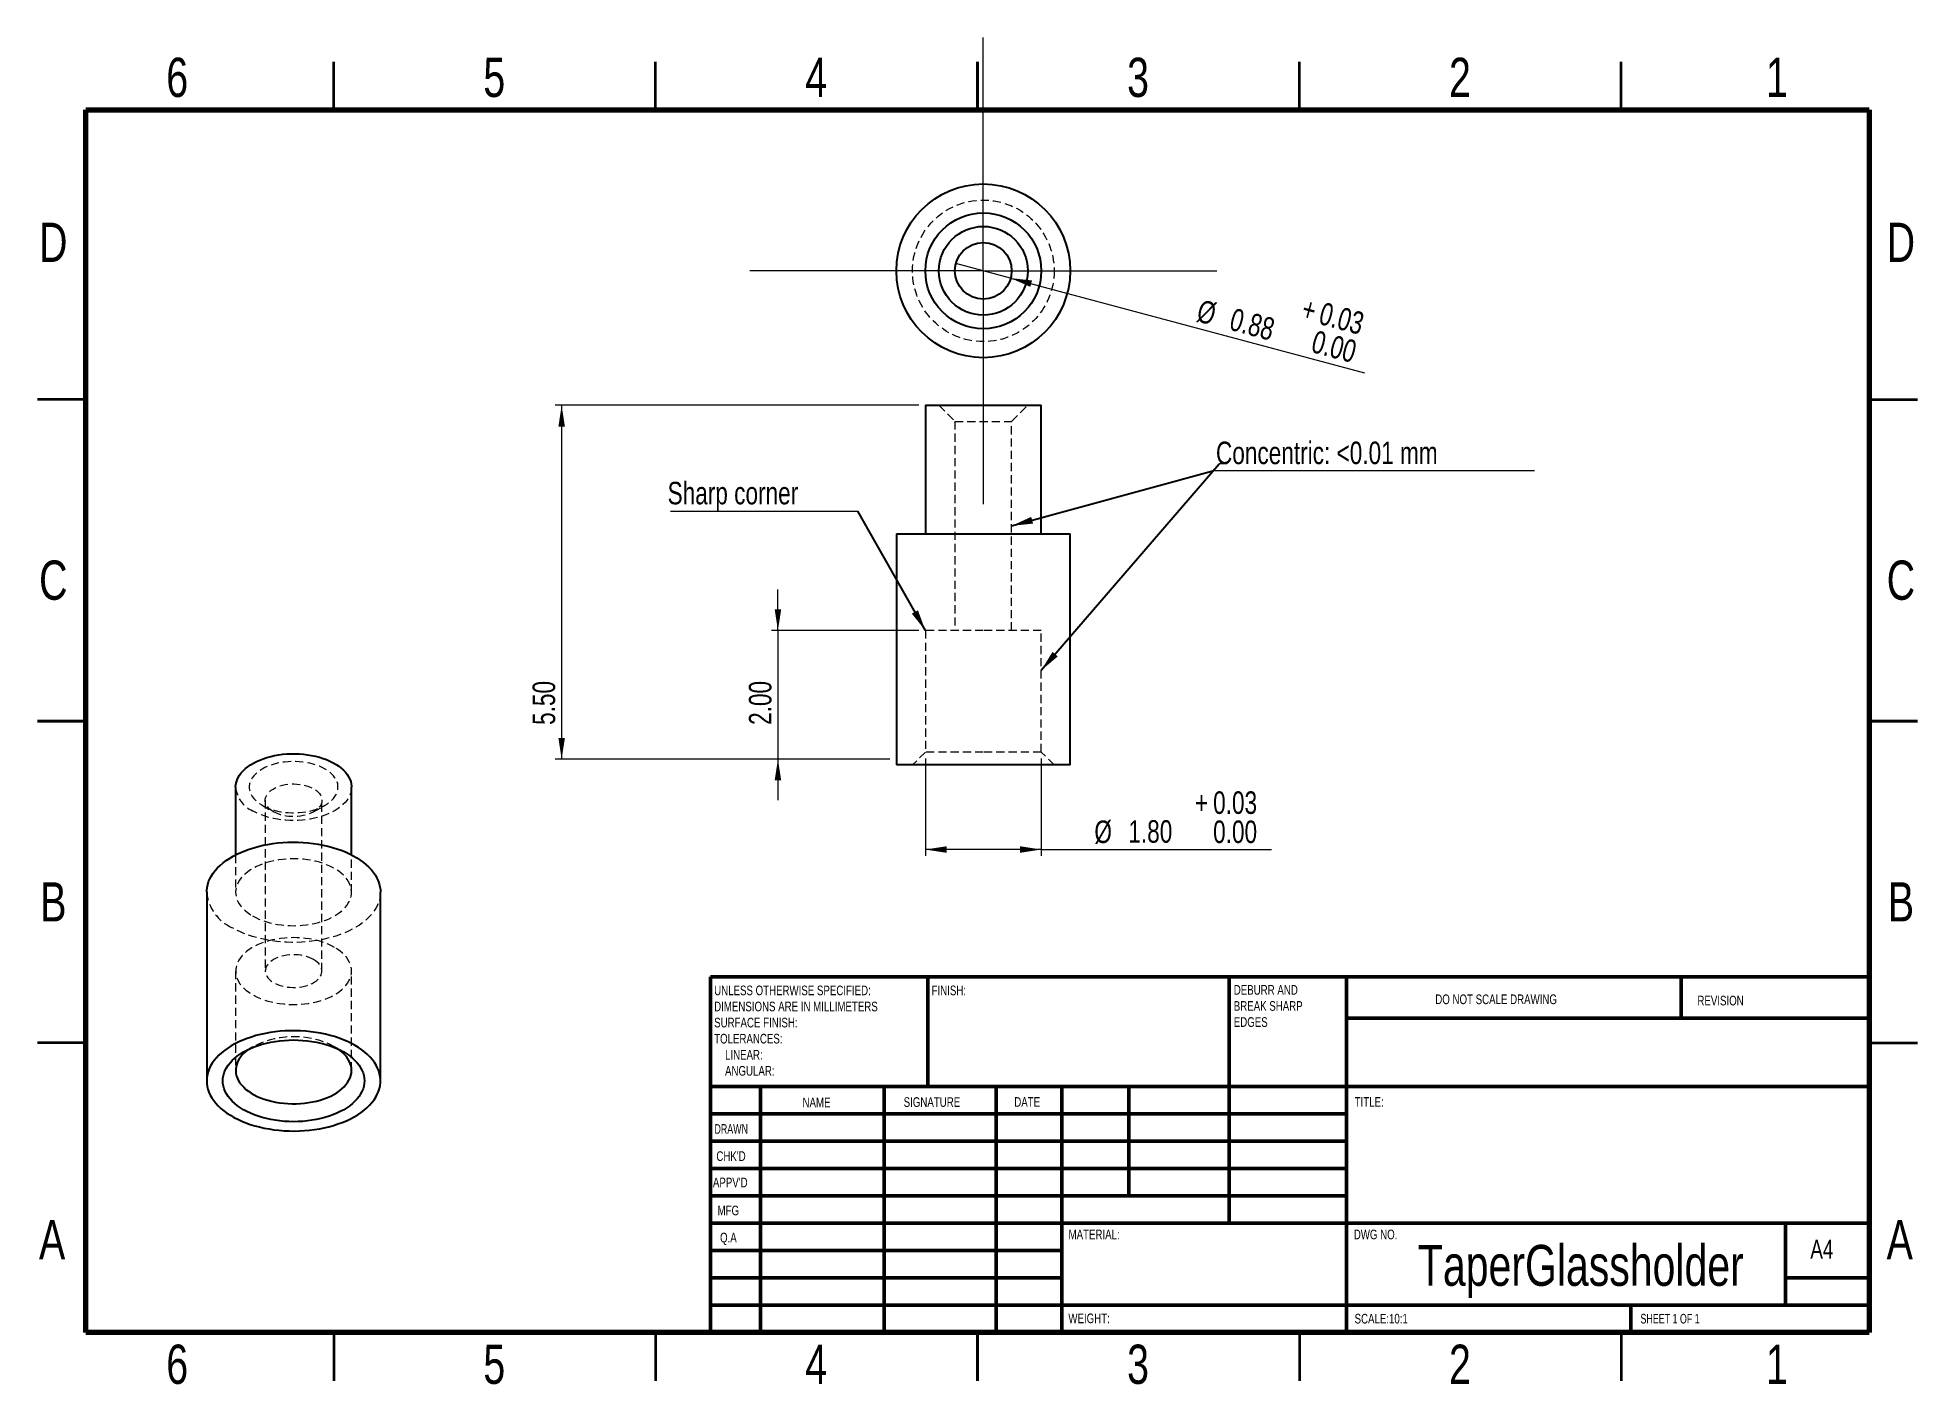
# Model space of a CAD drawing. Header units: millimetres. Extents: x 2 to 294, y 2 to 211.
import ezdxf

# ---------------------------------------------------------------- set-up
doc = ezdxf.new("R2010")
doc.units = ezdxf.units.MM
doc.linetypes.add('HIDDEN', pattern=[1.905, 1.27, -0.635])
doc.styles.add('SLDTEXTSTYLE0', font='TXT', dxfattribs={"width": 0.75})
doc.styles.add('SLDTEXTSTYLE1', font='TXT', dxfattribs={"width": 0.686449})
doc.styles.add('SLDTEXTSTYLE2', font='TXT', dxfattribs={"width": 0.6875})
doc.dimstyles.new('SLDDIMSTYLE0', dxfattribs={"dimtxt": 3.5, "dimasz": 3.302, "dimexe": 0, "dimexo": 0.0625, "dimgap": 0.875, "dimtad": 1, "dimlfac": 0.1, "dimrnd": 1e-09, "dimzin": 4, "dimdsep": 46, "dimtxsty": 'SLDTEXTSTYLE0', "dimsah": 1, "dimcen": 0.09, "dimadec": 0, "dimazin": 1, "dimtol": 1, "dimtp": 0.03, "dimtfac": 1, "dimtofl": 0, "dimtmove": 0, "dimatfit": 3, "dimfxl": 0, "dimfrac": 2, "dimtolj": 1, "dimtzin": 0, "dimarcsym": 0})
doc.dimstyles.new('SLDDIMSTYLE1', dxfattribs={"dimtxt": 3.5, "dimasz": 3.302, "dimexe": 0, "dimexo": 0.0625, "dimgap": 0.875, "dimtad": 1, "dimlfac": 0.1, "dimrnd": 1e-09, "dimzin": 4, "dimdsep": 46, "dimtxsty": 'SLDTEXTSTYLE0', "dimsah": 1, "dimcen": 0.09, "dimadec": 0, "dimazin": 1, "dimtfac": 1, "dimtmove": 0, "dimatfit": 0, "dimfxl": 0, "dimfrac": 2, "dimtolj": 1, "dimtzin": 12, "dimarcsym": 0})
doc.dimstyles.new('SLDDIMSTYLE2', dxfattribs={"dimtxt": 3.5, "dimasz": 3.302, "dimexe": 0, "dimexo": 0.0625, "dimgap": 0.875, "dimtad": 1, "dimlfac": 0.1, "dimrnd": 1e-09, "dimzin": 4, "dimdsep": 46, "dimtxsty": 'SLDTEXTSTYLE0', "dimsah": 1, "dimcen": 0.09, "dimadec": 0, "dimazin": 1, "dimtfac": 1, "dimtofl": 0, "dimtmove": 0, "dimatfit": 3, "dimfxl": 0, "dimfrac": 2, "dimtolj": 1, "dimtzin": 12, "dimarcsym": 0})
doc.dimstyles.new('SLDDIMSTYLE3', dxfattribs={"dimtxt": 0.18, "dimasz": 3.302, "dimexe": 0, "dimexo": 0.0625, "dimgap": 0, "dimtad": 0, "dimtih": 1, "dimtoh": 1, "dimdec": 0, "dimrnd": 1e-09, "dimzin": 0, "dimdsep": 46, "dimtxsty": 'Standard', "dimsah": 1, "dimcen": 0.09, "dimadec": 0, "dimazin": 0, "dimtfac": 3.302, "dimtdec": 0, "dimtofl": 0, "dimtmove": 0, "dimatfit": 3, "dimfxl": 0, "dimfrac": 2, "dimtolj": 1, "dimtzin": 0, "dimarcsym": 0})
doc.dimstyles.new('SLDDIMSTYLE4', dxfattribs={"dimtxt": 3.5, "dimasz": 3.302, "dimexe": 0, "dimexo": 0.0625, "dimgap": 0.875, "dimtad": 1, "dimlfac": 0.1, "dimrnd": 1e-09, "dimdsep": 46, "dimtxsty": 'SLDTEXTSTYLE0', "dimblk1": 'NONE', "dimsah": 1, "dimcen": 0, "dimadec": 0, "dimazin": 2, "dimtol": 1, "dimtp": 0.03, "dimtfac": 1, "dimtmove": 0, "dimatfit": 3, "dimldrblk": 'NONE', "dimfxl": 0, "dimfrac": 2, "dimtolj": 1, "dimtzin": 0, "dimarcsym": 0})

# ---------------------------------------------------------------- blocks, each defined once
blk = doc.blocks.new('SW_NOTE_0')
at = {"color": 0, "linetype": 'Continuous', "lineweight": 0, "char_height": 1.5, "attachment_point": 1, "style": 'SLDTEXTSTYLE0'}
for s, insert in [('UNLESS OTHERWISE SPECIFIED:', (0, 1.93)), ('DIMENSIONS ARE IN MILLIMETERS', (0, -0.57)), ('TOLERANCES:', (0, -5.57)), ('SURFACE FINISH:', (0, -3.07)), ('LINEAR:', (1.69, -8.07)), ('ANGULAR:', (1.69, -10.57))]:
    blk.add_mtext(s, dxfattribs=dict(at, insert=insert))
blk = doc.blocks.new('SW_NOTE_0_1')
at = {"color": 0, "linetype": 'Continuous', "lineweight": 0, "char_height": 1.5, "attachment_point": 1, "style": 'SLDTEXTSTYLE0'}
for s, insert in [('DEBURR AND', (0, 1.93)), ('BREAK SHARP', (0, -0.57)), ('EDGES', (0, -3.07))]:
    blk.add_mtext(s, dxfattribs=dict(at, insert=insert))
blk = doc.blocks.new('_D')
at = {"color": 7, "linetype": 'Continuous', "lineweight": 0}
for p, q in [((140.4, 99.2), (140.4, 84.06)), ((158.4, 99.2), (158.4, 84.06)), ((158.4, 85.06), (140.4, 85.06)), ((158.4, 85.06), (194.15, 85.06))]:
    blk.add_line(p, q, dxfattribs=at)
at = {"color": 7, "linetype": 'Continuous', "lineweight": 18}
for points in [[(140.4, 85.06), (143.71, 84.55), (143.71, 85.57)], [(158.4, 85.06), (155.1, 85.57), (155.1, 84.55)]]:
    blk.add_solid(points, dxfattribs=at)
at = {"color": 7, "linetype": 'Continuous', "lineweight": 18, "char_height": 3.5, "attachment_point": 1, "style": 'SLDTEXTSTYLE0'}
for s, insert in [('+', (182.27, 94.1)), ('0.03', (185.1, 94.1)), ('%%c', (166.65, 89.57)), ('1.80', (171.93, 89.62)), ('0.00', (185.1, 89.57))]:
    blk.add_mtext(s, dxfattribs=dict(at, insert=insert))
blk = doc.blocks.new('_D_1')
at = {"color": 7, "linetype": 'Continuous', "lineweight": 0}
for p, q in [((117.5, 119.1), (117.5, 125.45)), ((139.4, 119.1), (116.5, 119.1)), ((117.5, 119.1), (117.5, 99.1)), ((134.9, 99.1), (116.5, 99.1)), ((117.5, 99.1), (117.5, 92.75))]:
    blk.add_line(p, q, dxfattribs=at)
at = {"color": 7, "linetype": 'Continuous', "lineweight": 18}
for points in [[(117.5, 119.1), (118.01, 122.4), (116.99, 122.4)], [(117.5, 99.1), (116.99, 95.8), (118.01, 95.8)]]:
    blk.add_solid(points, dxfattribs=at)
at = {"color": 7, "linetype": 'Continuous', "lineweight": 18, "insert": (112.99, 104.43), "char_height": 3.5, "attachment_point": 1, "rotation": 90, "style": 'SLDTEXTSTYLE0'}
blk.add_mtext('2.00', dxfattribs=at)
blk = doc.blocks.new('_D_2')
at = {"color": 7, "linetype": 'Continuous', "lineweight": 0}
for p, q in [((139.4, 154.1), (82.9, 154.1)), ((83.9, 154.1), (83.9, 99.1)), ((134.9, 99.1), (82.9, 99.1))]:
    blk.add_line(p, q, dxfattribs=at)
at = {"color": 7, "linetype": 'Continuous', "lineweight": 18}
for points in [[(83.9, 154.1), (83.4, 150.8), (84.41, 150.8)], [(83.9, 99.1), (84.41, 102.4), (83.4, 102.4)]]:
    blk.add_solid(points, dxfattribs=at)
at = {"color": 7, "linetype": 'Continuous', "lineweight": 18, "insert": (79.39, 104.43), "char_height": 3.5, "attachment_point": 1, "rotation": 90, "style": 'SLDTEXTSTYLE0'}
blk.add_mtext('5.50', dxfattribs=at)
blk = doc.blocks.new('SW_NOTE_0_2')
at = {"color": 0, "linetype": 'Continuous', "lineweight": 0}
blk.add_line((-29.08, 0), (0, 0), dxfattribs=at)
at = {"color": 0, "linetype": 'Continuous', "lineweight": 0, "insert": (-29.55, 4.56), "char_height": 3.5, "attachment_point": 1, "style": 'SLDTEXTSTYLE0'}
blk.add_mtext('Sharp corner', dxfattribs=at)
blk = doc.blocks.new('SW_NOTE_0_3')
at = {"color": 0, "linetype": 'Continuous', "lineweight": 0}
blk.add_line((49.95, 0), (0, 0), dxfattribs=at)
at = {"color": 0, "linetype": 'Continuous', "lineweight": 0, "insert": (0.48, 4.53), "char_height": 3.5, "attachment_point": 1, "style": 'SLDTEXTSTYLE0'}
blk.add_mtext('Concentric: <0.01 mm', dxfattribs=at)
blk = doc.blocks.new('SW_NOTE_0_4')
at = {"color": 0, "linetype": 'Continuous', "lineweight": 0}
blk.add_line((1.21, 0), (0, 0), dxfattribs=at)
blk = doc.blocks.new('_D_3')
at = {"color": 7, "linetype": 'Continuous', "lineweight": 0}
for q in [(145.15, 176.14), (208.63, 159.13)]:
    blk.add_line((153.65, 173.86), q, dxfattribs=at)
at = {"color": 7, "linetype": 'Continuous', "lineweight": 18}
blk.add_solid([(153.65, 173.86), (156.71, 172.51), (156.97, 173.5)], dxfattribs=at)
at = {"color": 7, "linetype": 'Continuous', "lineweight": 18, "char_height": 3.5, "attachment_point": 1, "rotation": 345, "style": 'SLDTEXTSTYLE0'}
for s, insert in [('%%c', (183.23, 170.59)), ('+', (199.49, 170.91)), ('0.03', (202.22, 170.18)), ('0.88', (188.34, 169.27)), ('0.00', (201.05, 165.81))]:
    blk.add_mtext(s, dxfattribs=dict(at, insert=insert))
blk = doc.blocks.new('_None')
blk = doc.blocks.new('SW_CENTERMARKSYMBOL_0')
at = {"color": 0, "linetype": 'Continuous', "lineweight": 18}
for p, q in [((0, 25), (0, 36.25)), ((0, 0), (0, 25)), ((-25, 0), (-36.25, 0)), ((0, 0), (-25, 0)), ((0, 0), (0, -25)), ((0, 0), (25, 0)), ((25, 0), (36.25, 0)), ((0, -25), (0, -36.25))]:
    blk.add_line(p, q, dxfattribs=at)

msp = doc.modelspace()

# ---------------------------------------------------------------- linework, layer by layer
at = {"color": 7, "linetype": 'Continuous', "lineweight": 35}
for p, q in [((48.5, 200), (48.5, 207.5)), ((98.5, 200), (98.5, 207.5)), ((148.5, 207.5), (148.5, 200)), ((148.5, 200), (148.5, 207.5)), ((198.5, 200), (198.5, 207.5)), ((248.5, 200), (248.5, 207.5)), ((10, 155), (2.5, 155)), ((287, 155), (294.5, 155)), ((2.5, 105), (10, 105)), ((10, 105), (2.5, 105)), ((294.5, 105), (287, 105)), ((287, 105), (294.5, 105)), ((10, 55), (2.5, 55)), ((287, 55), (294.5, 55)), ((48.5, 10), (48.5, 2.5)), ((98.5, 10), (98.5, 2.5)), ((148.5, 2.5), (148.5, 10)), ((148.5, 10), (148.5, 2.5)), ((198.5, 10), (198.5, 2.5)), ((248.5, 10), (248.5, 2.5))]:
    msp.add_line(p, q, dxfattribs=at)
at = {"color": 7, "linetype": 'Continuous', "lineweight": 70}
for p, q in [((10, 10), (10, 200)), ((10, 200), (287, 200)), ((287, 200), (287, 10)), ((287, 10), (10, 10))]:
    msp.add_line(p, q, dxfattribs=at)
at = {"color": 7, "linetype": 'Continuous', "lineweight": 25}
for p, q in [((140.403, 154.103), (140.403, 134.103)), ((140.403, 154.103), (158.403, 154.103)), ((158.403, 134.103), (158.403, 154.103)), ((135.903, 134.103), (135.903, 98.203)), ((135.903, 134.103), (162.903, 134.103)), ((162.903, 98.203), (162.903, 134.103)), ((149.403, 98.203), (135.903, 98.203)), ((162.903, 98.203), (149.403, 98.203)), ((33.266, 94.754), (33.266, 84.232)), ((51.266, 84.232), (51.266, 94.754)), ((28.766, 78.423), (28.766, 49.109)), ((55.766, 49.109), (55.766, 78.423))]:
    msp.add_line(p, q, dxfattribs=at)
at = {"color": 7, "linetype": 'HIDDEN', "lineweight": 18}
for p, q in [((142.503, 154.103), (145.003, 151.603)), ((153.803, 151.603), (156.303, 154.103)), ((145.003, 151.603), (153.803, 151.603)), ((145.003, 151.603), (145.003, 119.103)), ((153.803, 119.103), (153.803, 151.603)), ((149.403, 119.103), (140.403, 119.103)), ((140.403, 119.103), (140.403, 100.203)), ((158.403, 119.103), (149.403, 119.103)), ((158.403, 100.203), (158.403, 119.103)), ((140.403, 100.203), (138.403, 98.203)), ((149.403, 100.203), (140.403, 100.203)), ((158.403, 100.203), (149.403, 100.203)), ((160.403, 98.203), (158.403, 100.203)), ((37.386, 91.937), (39.154, 90.916)), ((37.866, 92.712), (37.866, 66.175)), ((45.377, 90.916), (47.146, 91.937)), ((46.666, 66.175), (46.666, 92.712)), ((33.266, 84.232), (33.266, 78.423)), ((51.266, 78.423), (51.266, 84.232)), ((33.266, 66.175), (33.266, 50.742)), ((51.266, 50.742), (51.266, 66.175)), ((35.901, 54.415), (34.486, 53.598)), ((50.045, 53.598), (48.631, 54.415))]:
    msp.add_line(p, q, dxfattribs=at)
at = {"color": 7, "linetype": 'Continuous', "lineweight": 50}
for p, q in [((107, 65.25), (287, 65.25)), ((107, 65.25), (107, 10)), ((140.8, 48.25), (140.8, 65.25)), ((187.6, 65.25), (187.6, 27)), ((205.8, 65.25), (205.8, 10)), ((257.8, 58.875), (257.8, 65.25)), ((287, 58.875), (205.8, 58.875)), ((287, 48.25), (107, 48.25)), ((114.8, 48.25), (114.8, 10)), ((133.991, 48.25), (133.991, 10)), ((151.399, 48.25), (151.399, 10)), ((161.6, 10), (161.6, 48.25)), ((172, 31.25), (172, 48.25)), ((205.8, 44), (107, 44)), ((205.8, 39.75), (107, 39.75)), ((205.8, 35.5), (107, 35.5)), ((205.8, 31.25), (107, 31.25)), ((161.6, 27), (107, 27)), ((161.6, 27), (287, 27)), ((274, 14.25), (274, 27)), ((161.6, 22.75), (107, 22.75)), ((161.6, 18.5), (107, 18.5)), ((287, 18.5), (274, 18.5)), ((107, 14.25), (287, 14.25)), ((250, 10), (250, 14.25))]:
    msp.add_line(p, q, dxfattribs=at)
at = {"color": 7, "linetype": 'Continuous', "lineweight": 25, "flags": 128}
for points in [[(33.266, 94.754), (33.266, 94.8), (33.295, 95.175), (33.371, 95.548), (33.494, 95.916), (33.662, 96.279), (33.875, 96.633), (34.132, 96.978), (34.431, 97.311), (34.771, 97.63), (35.15, 97.935), (35.567, 98.223), (36.018, 98.493), (36.501, 98.744), (37.015, 98.973), (37.556, 99.181), (38.122, 99.366), (38.709, 99.526), (39.315, 99.662), (39.936, 99.772), (40.57, 99.856), (41.212, 99.913), (41.86, 99.944), (42.509, 99.947), (43.158, 99.924), (43.802, 99.873), (44.438, 99.796), (45.062, 99.692), (45.672, 99.563), (46.265, 99.408), (46.836, 99.229), (47.383, 99.027), (47.904, 98.803), (48.396, 98.558), (48.855, 98.292), (49.28, 98.009), (49.669, 97.708), (50.019, 97.392), (50.329, 97.062), (50.596, 96.72), (50.82, 96.368), (51, 96.007), (51.134, 95.64), (51.221, 95.269), (51.262, 94.894), (51.266, 94.754)], [(28.766, 78.423), (28.775, 78.709), (28.827, 79.165), (28.926, 79.619), (29.07, 80.069), (29.261, 80.513), (29.495, 80.95), (29.774, 81.379), (30.096, 81.797), (30.46, 82.203), (30.865, 82.597), (31.309, 82.976), (31.791, 83.339), (32.309, 83.686), (32.861, 84.014), (33.446, 84.323), (34.061, 84.611), (34.704, 84.879), (35.373, 85.124), (36.066, 85.346), (36.781, 85.544), (37.514, 85.717), (38.264, 85.866), (39.028, 85.989), (39.802, 86.085), (40.586, 86.156), (41.375, 86.199), (42.167, 86.216), (42.959, 86.206), (43.749, 86.169), (44.534, 86.105), (45.311, 86.015), (46.078, 85.899), (46.831, 85.757), (47.569, 85.59), (48.288, 85.398), (48.987, 85.182), (49.663, 84.942), (50.313, 84.68), (50.935, 84.397), (51.527, 84.093), (52.088, 83.769), (52.614, 83.427), (53.105, 83.068), (53.559, 82.693), (53.974, 82.303), (54.348, 81.9), (54.68, 81.484), (54.97, 81.058), (55.216, 80.623), (55.418, 80.181), (55.574, 79.732), (55.684, 79.279), (55.748, 78.823), (55.766, 78.423)], [(51.812, 54.62), (51.235, 54.934), (50.627, 55.227), (49.991, 55.5), (49.328, 55.751), (48.64, 55.979), (47.931, 56.183), (47.202, 56.363), (46.456, 56.517), (45.696, 56.647), (44.924, 56.75), (44.142, 56.827), (43.355, 56.877), (42.563, 56.9), (41.77, 56.897), (40.979, 56.867), (40.193, 56.81), (39.414, 56.726), (38.644, 56.617), (37.887, 56.481), (37.145, 56.32), (36.421, 56.134), (35.717, 55.924), (35.035, 55.69), (34.379, 55.434), (33.749, 55.156), (33.149, 54.857), (32.581, 54.538), (32.045, 54.201), (31.545, 53.846), (31.082, 53.474), (30.658, 53.088), (30.273, 52.688), (29.93, 52.275), (29.63, 51.852), (29.372, 51.419), (29.16, 50.978), (28.992, 50.531), (28.871, 50.079), (28.795, 49.623), (28.766, 49.166), (28.784, 48.709), (28.847, 48.253), (28.958, 47.799), (29.114, 47.351), (29.315, 46.908), (29.561, 46.473), (29.851, 46.047), (30.184, 45.632), (30.558, 45.229), (30.973, 44.839), (31.426, 44.464), (31.917, 44.104), (32.444, 43.762), (33.004, 43.439), (33.597, 43.135), (34.219, 42.851), (34.869, 42.589), (35.544, 42.35), (36.243, 42.134), (36.962, 41.942), (37.7, 41.775), (38.454, 41.633), (39.22, 41.516), (39.997, 41.426), (40.782, 41.363), (41.572, 41.326), (42.365, 41.316), (43.157, 41.333), (43.946, 41.376), (44.729, 41.446), (45.504, 41.543), (46.267, 41.666), (47.017, 41.814), (47.751, 41.988), (48.465, 42.186), (49.158, 42.408), (49.828, 42.653), (50.471, 42.92), (51.086, 43.209), (51.67, 43.518), (52.223, 43.846), (52.741, 44.193), (53.222, 44.556), (53.666, 44.935), (54.071, 45.328), (54.435, 45.735), (54.757, 46.153), (55.036, 46.581), (55.271, 47.018), (55.461, 47.462), (55.606, 47.912), (55.704, 48.366), (55.757, 48.823), (55.762, 49.281), (55.722, 49.737), (55.635, 50.192), (55.501, 50.643), (55.323, 51.089), (55.099, 51.528), (54.831, 51.959), (54.519, 52.379), (54.166, 52.789), (53.771, 53.186), (53.337, 53.569), (52.864, 53.936), (52.355, 54.287), (51.812, 54.62)], [(50.044, 53.599), (50.536, 53.296), (50.993, 52.975), (51.412, 52.637), (51.792, 52.284), (52.131, 51.918), (52.428, 51.539), (52.682, 51.15), (52.891, 50.752), (53.054, 50.348), (53.172, 49.938), (53.242, 49.524), (53.266, 49.109), (53.242, 48.694), (53.172, 48.28), (53.054, 47.87), (52.891, 47.465), (52.682, 47.068), (52.428, 46.679), (52.131, 46.3), (51.792, 45.934), (51.412, 45.581), (50.993, 45.243), (50.536, 44.922), (50.044, 44.619), (49.519, 44.335), (48.962, 44.071), (48.377, 43.829), (47.766, 43.609), (47.131, 43.414), (46.475, 43.242), (45.802, 43.096), (45.113, 42.975), (44.412, 42.881), (43.701, 42.813), (42.985, 42.772), (42.266, 42.759), (41.546, 42.772), (40.83, 42.813), (40.12, 42.881), (39.419, 42.975), (38.73, 43.096), (38.056, 43.242), (37.401, 43.414), (36.766, 43.609), (36.154, 43.829), (35.569, 44.071), (35.013, 44.335), (34.488, 44.619), (33.995, 44.922), (33.539, 45.243), (33.12, 45.581), (32.739, 45.934), (32.4, 46.3), (32.103, 46.679), (31.849, 47.068), (31.641, 47.465), (31.477, 47.87), (31.36, 48.28), (31.289, 48.694), (31.266, 49.109), (31.289, 49.524), (31.36, 49.938), (31.477, 50.348), (31.641, 50.752), (31.849, 51.15), (32.103, 51.539), (32.4, 51.918), (32.739, 52.284), (33.12, 52.637), (33.539, 52.975), (33.995, 53.296), (34.488, 53.599), (35.013, 53.883), (35.569, 54.147), (36.154, 54.389), (36.766, 54.608), (37.401, 54.804), (38.056, 54.976), (38.73, 55.122), (39.419, 55.243), (40.12, 55.337), (40.83, 55.405), (41.546, 55.445), (42.266, 55.459), (42.985, 55.445), (43.701, 55.405), (44.412, 55.337), (45.113, 55.243), (45.802, 55.122), (46.475, 54.976), (47.131, 54.804), (47.766, 54.608), (48.377, 54.389), (48.962, 54.147), (49.519, 53.883), (50.044, 53.599)], [(35.265, 54.007), (34.956, 53.773), (34.596, 53.461), (34.276, 53.134), (33.998, 52.795), (33.763, 52.445), (33.572, 52.087), (33.427, 51.721), (33.328, 51.35), (33.275, 50.976), (33.269, 50.601), (33.31, 50.227), (33.398, 49.855), (33.532, 49.488), (33.711, 49.128), (33.935, 48.775), (34.203, 48.434), (34.512, 48.104), (34.862, 47.788), (35.251, 47.487), (35.676, 47.203), (36.136, 46.938), (36.627, 46.692), (37.148, 46.468), (37.696, 46.266), (38.267, 46.087), (38.859, 45.933), (39.469, 45.804), (40.094, 45.7), (40.73, 45.623), (41.373, 45.572), (42.022, 45.548), (42.672, 45.552), (43.32, 45.582), (43.962, 45.639), (44.595, 45.723), (45.216, 45.834), (45.822, 45.969), (46.409, 46.13), (46.975, 46.314), (47.516, 46.522), (48.03, 46.752), (48.514, 47.002), (48.965, 47.272), (49.381, 47.561), (49.76, 47.865), (50.1, 48.185), (50.399, 48.518), (50.656, 48.863), (50.869, 49.217), (51.037, 49.579), (51.16, 49.948), (51.236, 50.32), (51.265, 50.695), (51.248, 51.07), (51.183, 51.443), (51.072, 51.813), (50.916, 52.177), (50.714, 52.534), (50.468, 52.881), (50.179, 53.217), (49.849, 53.54), (49.479, 53.849), (49.267, 54.007)]]:
    msp.add_lwpolyline(points, dxfattribs=at)
at = {"color": 7, "linetype": 'HIDDEN', "lineweight": 18, "flags": 128}
for points in [[(37.387, 91.937), (37.806, 91.714), (38.256, 91.512), (38.734, 91.332), (39.235, 91.175), (39.757, 91.043), (40.297, 90.936), (40.85, 90.855), (41.412, 90.801), (41.981, 90.774), (42.551, 90.774), (43.119, 90.801), (43.682, 90.855), (44.235, 90.936), (44.774, 91.043), (45.296, 91.175), (45.798, 91.332), (46.275, 91.512), (46.725, 91.714), (47.145, 91.937), (47.531, 92.179), (47.881, 92.439), (48.193, 92.715), (48.465, 93.004), (48.694, 93.306), (48.879, 93.617), (49.019, 93.936), (49.113, 94.261), (49.16, 94.589), (49.16, 94.918), (49.113, 95.246), (49.019, 95.571), (48.879, 95.89), (48.694, 96.201), (48.465, 96.503), (48.193, 96.793), (47.881, 97.068), (47.531, 97.328), (47.145, 97.57), (46.725, 97.793), (46.275, 97.995), (45.798, 98.175), (45.296, 98.332), (44.774, 98.464), (44.235, 98.571), (43.682, 98.652), (43.119, 98.706), (42.551, 98.733), (41.981, 98.733), (41.412, 98.706), (40.85, 98.652), (40.297, 98.571), (39.757, 98.464), (39.235, 98.332), (38.734, 98.175), (38.256, 97.995), (37.806, 97.793), (37.387, 97.57), (37, 97.328), (36.65, 97.068), (36.338, 96.793), (36.067, 96.503), (35.838, 96.201), (35.653, 95.89), (35.513, 95.571), (35.419, 95.246), (35.372, 94.918), (35.372, 94.589), (35.419, 94.261), (35.513, 93.936), (35.653, 93.617), (35.838, 93.306), (36.067, 93.004), (36.338, 92.715), (36.65, 92.439), (37, 92.179), (37.387, 91.937)], [(51.266, 94.754), (51.257, 94.519), (51.204, 94.145), (51.104, 93.774), (50.959, 93.409), (50.768, 93.05), (50.533, 92.7), (50.255, 92.361), (49.935, 92.035), (49.575, 91.722), (49.177, 91.426), (48.744, 91.147), (48.276, 90.886), (47.777, 90.646), (47.249, 90.427), (46.695, 90.231), (46.118, 90.058), (45.521, 89.91), (44.907, 89.787), (44.28, 89.69), (43.642, 89.619), (42.996, 89.575), (42.347, 89.558), (41.697, 89.568), (41.051, 89.606), (40.41, 89.67), (39.78, 89.76), (39.162, 89.877), (38.561, 90.019), (37.978, 90.185), (37.419, 90.376), (36.884, 90.589), (36.378, 90.824), (35.902, 91.08)], [(39.154, 90.916), (38.851, 91.11), (38.584, 91.321), (38.356, 91.547), (38.169, 91.786), (38.026, 92.034), (37.927, 92.289), (37.875, 92.549), (37.869, 92.81), (37.91, 93.071), (37.997, 93.327), (38.129, 93.578), (38.305, 93.818), (38.523, 94.048), (38.781, 94.263), (39.075, 94.461), (39.404, 94.642), (39.763, 94.801), (40.148, 94.939), (40.556, 95.053), (40.982, 95.142), (41.421, 95.205), (41.87, 95.242), (42.322, 95.252), (42.774, 95.235), (43.221, 95.192), (43.658, 95.122), (44.079, 95.026), (44.482, 94.906), (44.861, 94.763), (45.213, 94.598), (45.533, 94.413), (45.819, 94.21), (46.067, 93.992), (46.274, 93.759), (46.44, 93.516), (46.561, 93.264), (46.636, 93.006), (46.665, 92.745), (46.648, 92.484), (46.584, 92.225), (46.474, 91.971), (46.32, 91.725), (46.123, 91.49), (45.884, 91.267), (45.608, 91.06), (45.296, 90.87), (44.952, 90.7), (44.579, 90.552), (44.182, 90.426), (43.765, 90.324), (43.331, 90.248), (42.887, 90.198), (42.436, 90.174), (41.983, 90.177), (41.533, 90.208), (41.09, 90.264), (40.661, 90.347), (40.248, 90.455), (39.857, 90.587), (39.491, 90.741), (39.154, 90.916)], [(35.902, 74.749), (36.378, 74.493), (36.884, 74.258), (37.419, 74.045), (37.978, 73.855), (38.561, 73.688), (39.162, 73.546), (39.78, 73.429), (40.41, 73.339), (41.051, 73.275), (41.697, 73.237), (42.347, 73.227), (42.996, 73.244), (43.642, 73.288), (44.28, 73.359), (44.907, 73.456), (45.521, 73.579), (46.118, 73.727), (46.695, 73.9), (47.249, 74.096), (47.777, 74.315), (48.276, 74.555), (48.744, 74.816), (49.177, 75.095), (49.575, 75.392), (49.935, 75.704), (50.255, 76.031), (50.533, 76.37), (50.768, 76.719), (50.959, 77.078), (51.104, 77.444), (51.204, 77.814), (51.257, 78.188), (51.262, 78.563), (51.221, 78.938), (51.134, 79.31), (51, 79.677), (50.82, 80.037), (50.596, 80.389), (50.329, 80.731), (50.019, 81.061), (49.669, 81.377), (49.28, 81.678), (48.855, 81.962), (48.396, 82.227), (47.904, 82.472), (47.383, 82.697), (46.836, 82.899), (46.265, 83.077), (45.672, 83.232), (45.062, 83.361), (44.438, 83.465), (43.802, 83.542), (43.158, 83.593), (42.509, 83.616), (41.86, 83.613), (41.212, 83.583), (40.57, 83.525), (39.936, 83.441), (39.315, 83.331), (38.709, 83.195), (38.122, 83.035), (37.556, 82.85), (37.015, 82.643), (36.501, 82.413), (36.018, 82.162), (35.567, 81.892), (35.15, 81.604), (34.771, 81.299), (34.431, 80.98), (34.132, 80.647), (33.875, 80.302), (33.662, 79.948), (33.494, 79.585), (33.371, 79.217), (33.295, 78.844), (33.266, 78.47), (33.284, 78.095), (33.348, 77.721), (33.459, 77.352), (33.616, 76.988), (33.818, 76.631), (34.064, 76.284), (34.352, 75.948), (34.682, 75.625), (35.052, 75.316), (35.459, 75.024), (35.902, 74.749)], [(55.766, 78.423), (55.765, 78.366), (55.736, 77.908), (55.661, 77.453), (55.539, 77.001), (55.372, 76.553), (55.159, 76.113), (54.902, 75.68), (54.601, 75.256), (54.258, 74.844), (53.874, 74.444), (53.449, 74.057), (52.986, 73.686), (52.486, 73.331), (51.951, 72.993), (51.382, 72.675), (50.782, 72.376), (50.153, 72.098), (49.496, 71.841), (48.814, 71.608), (48.11, 71.398), (47.386, 71.212), (46.644, 71.051), (45.887, 70.915), (45.118, 70.805), (44.338, 70.722), (43.552, 70.665), (42.761, 70.635), (41.968, 70.631), (41.177, 70.655), (40.389, 70.705), (39.608, 70.782), (38.835, 70.885), (38.075, 71.014), (37.329, 71.169), (36.6, 71.349), (35.891, 71.553), (35.204, 71.781), (34.54, 72.031), (33.904, 72.304), (33.296, 72.598), (32.72, 72.912)], [(48.63, 69.848), (48.154, 70.104), (47.647, 70.339), (47.113, 70.552), (46.553, 70.743), (45.971, 70.909), (45.369, 71.051), (44.752, 71.168), (44.121, 71.259), (43.481, 71.323), (42.834, 71.36), (42.184, 71.37), (41.535, 71.353), (40.89, 71.309), (40.252, 71.238), (39.624, 71.141), (39.01, 71.018), (38.413, 70.87), (37.836, 70.697), (37.282, 70.501), (36.755, 70.282), (36.256, 70.042), (35.788, 69.782), (35.354, 69.502), (34.956, 69.206), (34.596, 68.893), (34.276, 68.567), (33.998, 68.228), (33.763, 67.878), (33.572, 67.519), (33.427, 67.154), (33.328, 66.783), (33.275, 66.409), (33.269, 66.034), (33.31, 65.66), (33.398, 65.288), (33.532, 64.921), (33.711, 64.56), (33.935, 64.208), (34.203, 63.866), (34.512, 63.536), (34.862, 63.22), (35.251, 62.92), (35.676, 62.636), (36.136, 62.371), (36.627, 62.125), (37.148, 61.901), (37.696, 61.699), (38.267, 61.52), (38.859, 61.366), (39.469, 61.236), (40.094, 61.133), (40.73, 61.055), (41.373, 61.005), (42.022, 60.981), (42.672, 60.984), (43.32, 61.015), (43.962, 61.072), (44.595, 61.156), (45.216, 61.266), (45.822, 61.402), (46.409, 61.562), (46.975, 61.747), (47.516, 61.955), (48.03, 62.185), (48.514, 62.435), (48.965, 62.705), (49.381, 62.993), (49.76, 63.298), (50.1, 63.618), (50.399, 63.951), (50.656, 64.295), (50.869, 64.65), (51.037, 65.012), (51.16, 65.38), (51.236, 65.753), (51.265, 66.128), (51.248, 66.503), (51.183, 66.876), (51.072, 67.246), (50.916, 67.61), (50.714, 67.966), (50.468, 68.314), (50.179, 68.65), (49.849, 68.973), (49.479, 69.281), (49.072, 69.574), (48.63, 69.848)], [(45.377, 67.971), (45.041, 68.146), (44.675, 68.3), (44.283, 68.432), (43.871, 68.54), (43.441, 68.622), (42.999, 68.679), (42.549, 68.709), (42.096, 68.713), (41.645, 68.689), (41.2, 68.639), (40.767, 68.563), (40.349, 68.461), (39.952, 68.335), (39.58, 68.186), (39.236, 68.016), (38.924, 67.827), (38.647, 67.62), (38.409, 67.397), (38.212, 67.162), (38.057, 66.916), (37.948, 66.662), (37.884, 66.403), (37.866, 66.142), (37.895, 65.881), (37.971, 65.623), (38.092, 65.371), (38.257, 65.128), (38.465, 64.895), (38.713, 64.676), (38.998, 64.473), (39.319, 64.288), (39.67, 64.124), (40.049, 63.98), (40.452, 63.86), (40.874, 63.765), (41.31, 63.695), (41.757, 63.652), (42.209, 63.635), (42.662, 63.645), (43.11, 63.682), (43.55, 63.745), (43.976, 63.834), (44.383, 63.948), (44.769, 64.086), (45.128, 64.245), (45.456, 64.425), (45.751, 64.624), (46.008, 64.839), (46.226, 65.068), (46.403, 65.309), (46.535, 65.559), (46.622, 65.816), (46.662, 66.077), (46.657, 66.338), (46.604, 66.598), (46.506, 66.853), (46.363, 67.101), (46.176, 67.339), (45.948, 67.565), (45.68, 67.777), (45.377, 67.971)], [(49.267, 54.007), (49.072, 54.141), (48.63, 54.416)]]:
    msp.add_lwpolyline(points, dxfattribs=at)
at = {"color": 7, "linetype": 'Continuous', "lineweight": 25}
for radius in [13.5, 9, 6.9, 4.4]:
    msp.add_circle((149.403, 174.998), radius, dxfattribs=at)
at = {"color": 7, "linetype": 'HIDDEN', "lineweight": 18}
msp.add_circle((149.403, 174.998), 11, dxfattribs=at)
for centre, radius, start, end in [((37.698, 95.152), 4.451, 185.13029, 246.18985), ((35.486, 79.07), 6.751, 185.50533, 245.81482), ((42.307, 42.445), 13.538, 62.15871, 121.34694)]:
    msp.add_arc(centre, radius, start, end, dxfattribs=at)

# ---------------------------------------------------------------- block references
at = {"color": 7, "linetype": 'Continuous', "lineweight": 0}
for name, p in [('SW_CENTERMARKSYMBOL_0', (149.403, 174.998)), ('SW_NOTE_0_3', (185.063, 143.925)), ('SW_NOTE_0_4', (186.042, 144.985)), ('SW_NOTE_0_2', (129.909, 137.644)), ('SW_NOTE_0', (107.594, 61.987)), ('SW_NOTE_0_1', (188.309, 62.069))]:
    msp.add_blockref(name, p, dxfattribs=at)

# ---------------------------------------------------------------- texts
for s, insert, char_height, attachment_point, style in [('6', (24.189, 208.114), 6.096, 2, 'SLDTEXTSTYLE0'), ('5', (73.439, 208.114), 6.096, 2, 'SLDTEXTSTYLE0'), ('4', (123.439, 208.114), 6.096, 2, 'SLDTEXTSTYLE0'), ('3', (173.439, 208.114), 6.096, 2, 'SLDTEXTSTYLE0'), ('2', (223.439, 208.114), 6.096, 2, 'SLDTEXTSTYLE0'), ('1', (272.689, 208.114), 6.096, 2, 'SLDTEXTSTYLE0'), ('D', (4.93, 182.476), 6.096, 2, 'SLDTEXTSTYLE0'), ('D', (291.93, 182.476), 6.096, 2, 'SLDTEXTSTYLE0'), ('C', (4.937, 129.976), 6.096, 2, 'SLDTEXTSTYLE0'), ('C', (291.937, 129.976), 6.096, 2, 'SLDTEXTSTYLE0'), ('B', (4.953, 79.976), 6.096, 2, 'SLDTEXTSTYLE0'), ('B', (291.953, 79.976), 6.096, 2, 'SLDTEXTSTYLE0'), ('FINISH:', (141.371, 63.919), 1.5, 1, 'SLDTEXTSTYLE0'), ('DO NOT SCALE DRAWING', (219.615, 62.533), 1.5, 1, 'SLDTEXTSTYLE0'), ('REVISION', (260.328, 62.335), 1.5, 1, 'SLDTEXTSTYLE0'), ('NAME', (121.322, 46.501), 1.5, 1, 'SLDTEXTSTYLE0'), ('SIGNATURE', (137.034, 46.562), 1.5, 1, 'SLDTEXTSTYLE0'), ('DATE', (154.215, 46.576), 1.5, 1, 'SLDTEXTSTYLE0'), ('TITLE:', (207.09, 46.576), 1.5, 1, 'SLDTEXTSTYLE0'), ('DRAWN', (107.643, 42.385), 1.5, 1, 'SLDTEXTSTYLE1'), ("CHK'D", (107.939, 38.162), 1.5, 1, 'SLDTEXTSTYLE0'), ("APPV'D", (107.402, 34.066), 1.5, 1, 'SLDTEXTSTYLE0'), ('MFG', (108.124, 29.716), 1.5, 1, 'SLDTEXTSTYLE0'), ('A', (4.757, 27.476), 6.096, 2, 'SLDTEXTSTYLE0'), ('A', (291.757, 27.476), 6.096, 2, 'SLDTEXTSTYLE0'), ('Q.A', (108.509, 25.505), 1.5, 1, 'SLDTEXTSTYLE0'), ('MATERIAL:', (162.646, 25.986), 1.5, 1, 'SLDTEXTSTYLE0'), ('DWG NO.', (206.953, 25.986), 1.5, 1, 'SLDTEXTSTYLE0'), ('TaperGlassholder', (242.218, 23.607), 6.35, 2, 'SLDTEXTSTYLE0'), ('A4', (277.871, 24.406), 2.9104, 1, 'SLDTEXTSTYLE0'), ('WEIGHT:', (162.618, 12.949), 1.4986, 1, 'SLDTEXTSTYLE0'), ('SCALE:10:1', (207.074, 12.9), 1.5, 1, 'SLDTEXTSTYLE0'), ('SHEET 1 OF 1', (251.478, 12.9), 1.5, 1, 'SLDTEXTSTYLE2'), ('6', (24.189, 8.114), 6.096, 2, 'SLDTEXTSTYLE0'), ('5', (73.439, 8.114), 6.096, 2, 'SLDTEXTSTYLE0'), ('4', (123.439, 8.114), 6.096, 2, 'SLDTEXTSTYLE0'), ('3', (173.439, 8.114), 6.096, 2, 'SLDTEXTSTYLE0'), ('2', (223.439, 8.114), 6.096, 2, 'SLDTEXTSTYLE0'), ('1', (272.689, 8.114), 6.096, 2, 'SLDTEXTSTYLE0')]:
    msp.add_mtext(s, dxfattribs=dict(at, insert=insert, char_height=char_height, attachment_point=attachment_point, style=style))

# ---------------------------------------------------------------- dimensions: what is measured, and where the dimension line sits
at = {"color": 7, "linetype": 'Continuous', "lineweight": 18}
dim = msp.add_diameter_dim_2p(p1=(145.153, 176.137), p2=(153.653, 173.86), dimstyle='SLDDIMSTYLE4', dxfattribs=at)
dim.commit()
dim.dimension.update_dxf_attribs({"geometry": '_D_3', "text_midpoint": (195.554, 162.632), "dimtype": 163})
for base, p1, dimstyle, picture, middle in [((83.903, 99.103), (140.403, 154.103), 'SLDDIMSTYLE2', '_D_2', (83.903, 108.958)), ((117.501, 99.103), (140.403, 119.103), 'SLDDIMSTYLE1', '_D_1', (117.501, 108.958))]:
    dim = msp.add_linear_dim(base=base, p1=p1, p2=(135.903, 99.103), angle=90, dimstyle=dimstyle, dxfattribs=at)
    dim.commit()
    dim.dimension.update_dxf_attribs({"geometry": picture, "text_midpoint": middle, "dimtype": 160})
dim = msp.add_linear_dim(base=(140.403, 85.058), p1=(158.403, 100.203), p2=(140.403, 100.203), text='%%c<>', dimstyle='SLDDIMSTYLE0', dxfattribs=at)
dim.commit()
dim.dimension.update_dxf_attribs({"geometry": '_D', "text_midpoint": (180.403, 85.058), "dimtype": 160})

# ---------------------------------------------------------------- leaders
at = {"color": 7, "linetype": 'Continuous', "lineweight": 0}
for points in [[(153.803, 135.366), (185.063, 143.925)], [(158.403, 112.917), (186.042, 144.985)], [(140.403, 119.103), (129.909, 137.644)]]:
    msp.add_leader(points, dimstyle='SLDDIMSTYLE3', dxfattribs=at)

doc.saveas('drawing.dxf')
